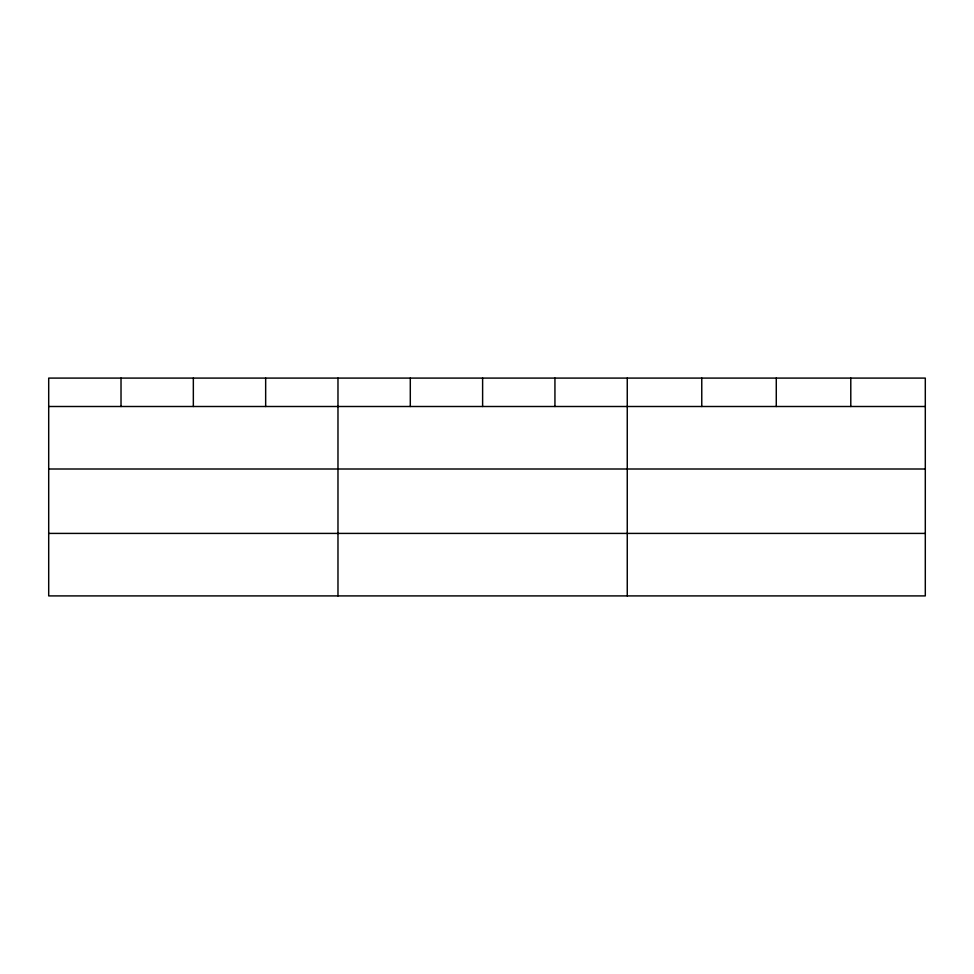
<?xml version="1.0" encoding="UTF-8"?>
<svg xmlns="http://www.w3.org/2000/svg" width="974" height="974" viewBox="0 0 974 974"><rect width="100%" height="100%" fill="white"/><g stroke="black" fill="none" stroke-linecap="round" stroke-linejoin="round"><path stroke-width="1.46" d="M925.3 469.005L925.3 378.095L48.7 378.095L48.7 595.905L925.3 595.905L925.3 469.005L48.7 469.005M48.7 406.499L925.3 406.499M48.7 533.411L925.3 533.411M850.789 378.095L850.789 406.499M776.278 378.095L776.278 406.499M701.767 378.095L701.767 406.499M627.256 378.095L627.256 595.905M554.937 378.095L554.937 406.499M482.617 378.095L482.617 406.499M410.298 378.095L410.298 406.499M337.978 378.095L337.978 595.905M265.659 378.095L265.659 406.499M193.339 378.095L193.339 406.499M121.02 378.095L121.02 406.499"/></g></svg>
